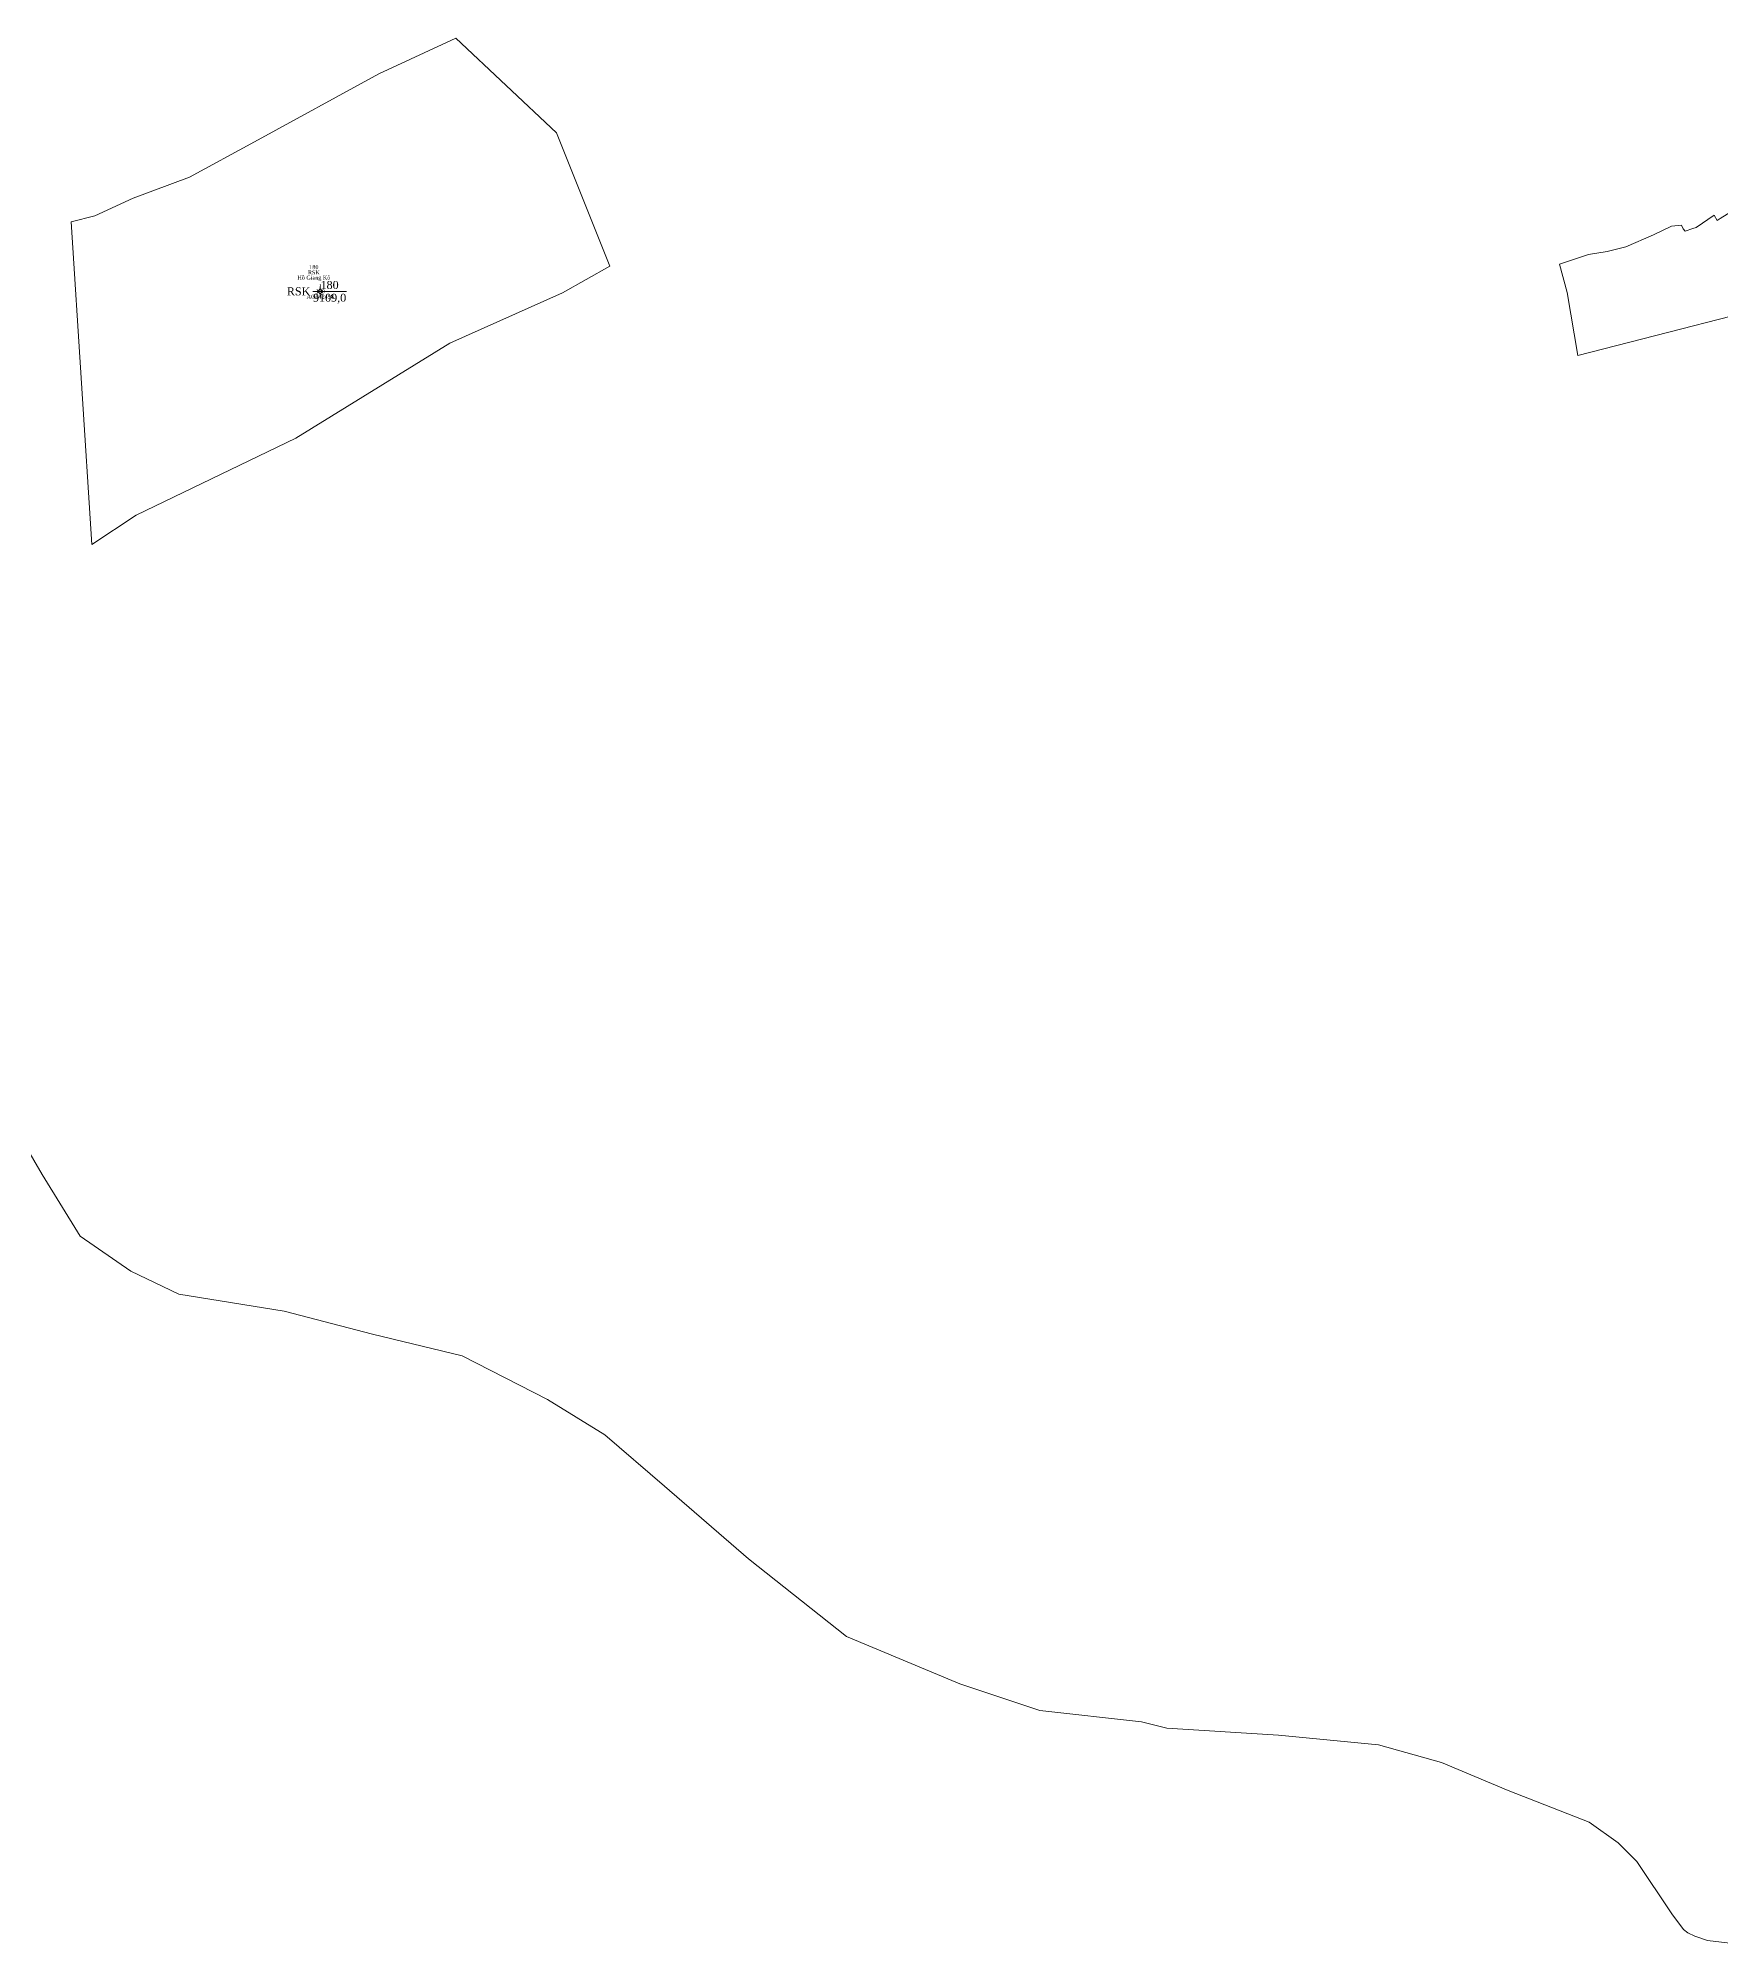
# Model space of a CAD drawing. Header units: metres. Extents: x 543340 to 549474, y 1840490 to 1845220.
# Drawn here: x 546736.3 to 547157.1, y 1840908.5 to 1841384.9 of the extents above; entities that cross this region are included whole.
import ezdxf
from ezdxf.enums import TextEntityAlignment as Align

# ---------------------------------------------------------------- set-up
doc = ezdxf.new("R2010")
doc.units = ezdxf.units.M
doc.header["$MEASUREMENT"] = 0
for name, color, linetype, lineweight in [('Level 10', 7, 'Continuous', 0), ('Level 11', 7, 'Continuous', 0), ('Level 13', 7, 'Continuous', 0), ('Level 15', 7, 'Continuous', 0), ('Level 19', 7, 'Continuous', 0), ('Level 2', 7, 'Continuous', 0), ('Level 4', 7, 'Continuous', 0)]:
    doc.layers.add(name, color=color, linetype=linetype, lineweight=lineweight)
doc.styles.add('Style-Times New Roman', font='times.ttf')

# ---------------------------------------------------------------- blocks, each defined once
blk = doc.blocks.new('CENTRD')
at = {"layer": 'Level 11', "linetype": 'Continuous', "lineweight": 0}
h = blk.add_hatch(color=1, dxfattribs=at)
edge = h.paths.add_edge_path()
edge.add_arc((0, 0), 1.5, 0, 360)
at = {"layer": 'Level 11', "color": 1, "linetype": 'Continuous', "lineweight": 0}
for p, q in [((-6.25, 0), (-12.5, 0)), ((0, 6.25), (-6.25, 0)), ((-6.25, 0), (0, -6.25)), ((0, 12.5), (0, 6.25)), ((6.25, 0), (0, 6.25)), ((0, -6.25), (6.25, 0)), ((12.5, 0), (6.25, 0)), ((0, -6.25), (0, -12.5))]:
    blk.add_line(p, q, dxfattribs=at)
blk = doc.blocks.new('N_THUA_17')
at = {"layer": 'Level 13', "color": 1, "linetype": 'Continuous', "lineweight": 0}
blk.add_line((-1.86, 0), (6.55, 0), dxfattribs=at)
at = {"layer": 'Level 13', "color": 5, "linetype": 'Continuous', "lineweight": 0, "style": 'Style-Times New Roman'}
blk.add_text('180', height=2, dxfattribs=at).set_placement((2.35, 1.6), align=Align.MIDDLE_CENTER)
at = {"layer": 'Level 2', "color": 3, "linetype": 'Continuous', "lineweight": 0, "style": 'Style-Times New Roman'}
blk.add_text('RSK', height=2, dxfattribs=at).set_placement((-2.46, 0), align=Align.MIDDLE_RIGHT)
at = {"layer": 'Level 4', "color": 1, "linetype": 'Continuous', "lineweight": 0, "style": 'Style-Times New Roman'}
blk.add_text('9109,0', height=2, dxfattribs=at).set_placement((2.35, -1.6), align=Align.MIDDLE_CENTER)

msp = doc.modelspace()

# ---------------------------------------------------------------- linework, layer by layer
at = {"layer": 'Level 10', "color": 7, "lineweight": 0, "flags": 128}
for points in [[(546879.25, 1841327.86), (546865.93, 1841361.18), (546840.77, 1841384.88), (546821.53, 1841375.99), (546790.44, 1841358.96), (546774.16, 1841350.08), (546760.1, 1841344.89), (546750.48, 1841340.45), (546744.56, 1841338.97), (546749.74, 1841258.26), (546760.84, 1841265.66), (546800.81, 1841284.91), (546839.29, 1841308.61), (546867.41, 1841321.2), (546879.25, 1841327.86)], [(547163.28, 1841343.71), (547156.9, 1841339.8), (547156.19, 1841339.32), (547155.41, 1841340.59), (547150.92, 1841337.56), (547150.07, 1841337.3), (547148.18, 1841336.64), (547147.63, 1841337.19), (547147.28, 1841338.08), (547144.74, 1841337.87), (547140.21, 1841335.69), (547133.33, 1841332.7), (547128.7, 1841331.57), (547123.96, 1841330.75), (547116.72, 1841328.4), (547118.62, 1841321.28), (547121.32, 1841305.56), (547182.46, 1841321.2)], [(547160.77, 1840908.48), (547153.76, 1840909.32), (547150.58, 1840910.41), (547148.82, 1840911.23), (547147.79, 1840912.06), (547144.83, 1840915.99), (547136.11, 1840929.1), (547131.42, 1840933.76), (547124.18, 1840938.9), (547103.93, 1840946.84), (547087.21, 1840953.85), (547071.52, 1840958.28), (547046.45, 1840960.63), (547018.57, 1840962.4), (547012.2, 1840964), (546986.84, 1840966.82), (546966.84, 1840973.49), (546938.45, 1840985.33), (546913.93, 1841004.71), (546892.93, 1841022.9), (546878.02, 1841035.75), (546863.72, 1841044.58), (546842.34, 1841055.49), (546819.91, 1841060.9), (546797.86, 1841066.66), (546771.48, 1841070.9), (546759.54, 1841076.66), (546746.82, 1841085.43), (546737.34, 1841100.8), (546726.95, 1841118.75)]]:
    msp.add_lwpolyline(points, dxfattribs=at)

# ---------------------------------------------------------------- block references
at = {"layer": 'Level 11', "color": 1, "linetype": 'Continuous', "lineweight": 0, "xscale": 0.1, "yscale": 0.1, "zscale": 0.1}
msp.add_blockref('CENTRD', (546806.87, 1841321.57), dxfattribs=at)
at = {"layer": 'Level 2', "color": 3, "linetype": 'Continuous', "lineweight": 0}
msp.add_blockref('N_THUA_17', (546806.87, 1841321.57), dxfattribs=at)

# ---------------------------------------------------------------- texts
at = {"layer": 'Level 15', "color": 1, "linetype": 'Continuous', "lineweight": 0, "insert": (546805.28, 1841326.15), "char_height": 1, "attachment_point": 5, "line_spacing_factor": 0.790495, "style": 'Style-Times New Roman'}
msp.add_mtext('180\\PRSK\\PHồ Giang Kô', dxfattribs=at)
at = {"layer": 'Level 19', "color": 2, "linetype": 'Continuous', "lineweight": 0, "insert": (546806.87, 1841321.57), "char_height": 1, "attachment_point": 5, "line_spacing_factor": 0.790495, "style": 'Style-Times New Roman'}
msp.add_mtext('1\\P180\\PAO842498', dxfattribs=at)

doc.saveas('drawing.dxf')
